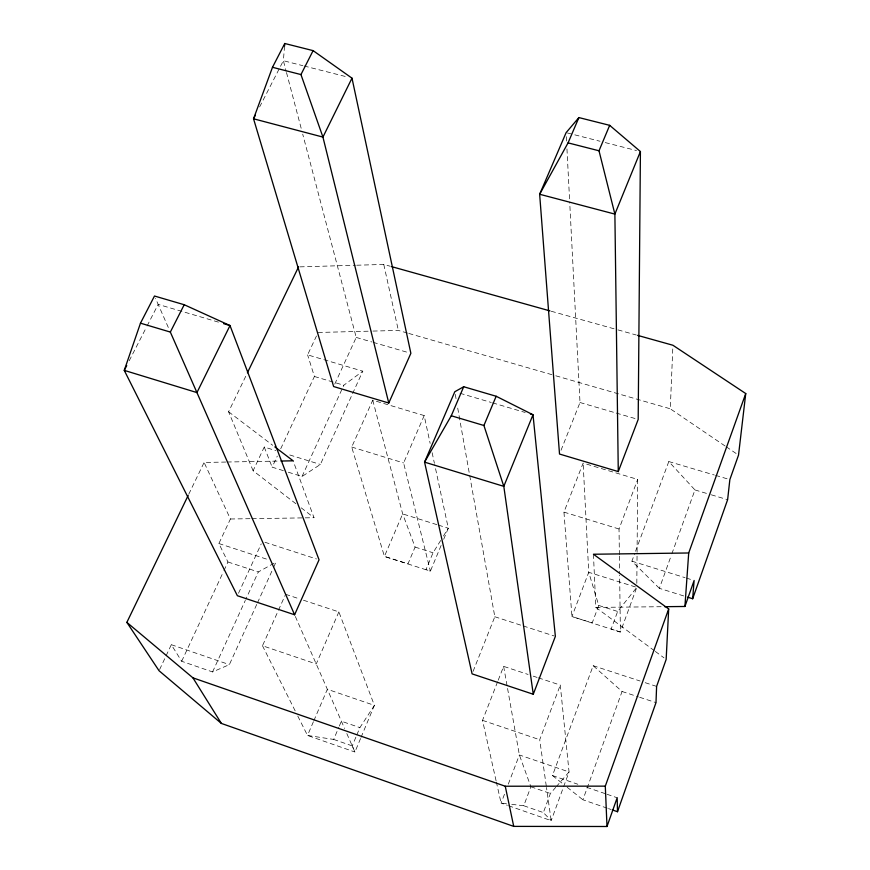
<?xml version="1.0" encoding="UTF-8"?>
<svg xmlns="http://www.w3.org/2000/svg" width="870" height="870" viewBox="0 0 870 870"><rect width="100%" height="100%" fill="white"/><g stroke="black" fill="none" stroke-linecap="round" stroke-linejoin="round"><path stroke-width="0.65" stroke-dasharray="4.35 3.26" d="M636.818 583.324L637.068 553.635M637.079 552.287L637.688 479.424L583.128 463.101L563.956 512.115L571.949 616.536L620.386 632.066L636.329 588.609M725.091 446.005L670.281 408.791L672.858 346.608M284.544 46.153L283.381 60.715L286.143 71.21M607.238 808.176L582.9 799.78L622.061 691.487L593.166 665.702L552.472 775.551L562.966 783.903M683.7 595.939L659.373 588.327L671.39 555.103M671.847 553.831L694.956 489.94L668.802 461.557L635.165 552.341M538.389 677.85L560.28 685.082L569.045 771.951L551.178 820.627L543.348 812.569L550.384 793.505L555.712 787.35M635.959 588.424L617.646 611.458L611.164 628.999L620.386 632.066L619.636 575.103M659.373 588.327L631.903 561.172L634.708 553.603M511.767 804.348L523.773 805.74L530.874 786.752L519.379 754.964L507.395 687.518M635.524 586.978L588.74 572.297L598.756 605.455L592.209 622.92L571.949 616.536L588.74 572.297L583.128 463.101M546.284 786.143L539.715 739.728L560.28 685.082M619.375 554.755L619.027 528.993L637.688 479.424M504.469 794.256L501.098 803.119L507.362 805.315M508.319 784.109L519.379 754.964L569.045 771.951L556.604 786.317M496.085 780.781L482.524 720.349L497.738 681.428M498.227 680.166L503.632 666.366L528.09 674.446M473.073 671.39L494.812 616.743L457.413 406.377M561.019 450.268L580.007 402.516L569.817 204.515M297.779 716.053L307.512 735.454L354.927 752.028L352.23 745.894L356.319 736.15M356.83 734.932L359.886 727.614L374.394 705.374L338.865 611.904L300.813 599.332M440.666 540.498L433.032 552.776L425.985 569.632L430.389 571.155L441.645 544.174M360.561 738.521L354.927 752.028L346.749 733.421M361.072 737.292L374.394 705.374L327.348 689.279L313.95 720.48M443.689 539.269L448.3 528.231L434.685 464.613M313.407 721.719L307.512 735.454L333.678 739.424L338.811 727.287M339.333 726.069L341.388 721.219L359.886 727.614M372.741 400.189L402.679 513.909L415.088 547.078L407.976 563.858L384.42 556.419L351.708 447.039L372.741 400.189L424.19 415.577L430.15 443.406M338.865 611.904L316.234 663.973L262.49 645.757L277.9 611.458M436.892 524.654L402.679 513.909L384.42 556.419L430.389 571.155L403.604 462.949L424.19 415.577M278.443 610.229L285.045 595.526M159.612 669.563L171.314 644.692L181.678 661.276L212.563 671.934L229.375 664.626L256.867 604.15M257.433 602.91L273.147 568.349M273.713 567.11L275.953 562.172L258.325 571.96L245.895 599.115M288.329 472.214L302.031 476.499L320.377 464.46L362.79 371.175L307.599 354.862L316.462 336.005M212.563 671.934L245.329 600.354M302.031 476.499L343.802 385.236L362.79 371.175M238.51 593.253L261.217 543.891M334.754 384.094L356.221 337.429L302.716 134.154M181.678 661.276L223.383 571.786M223.96 570.568L227.951 561.987L218.87 543.543L230.419 518.998L204.102 462.448L225.678 462.057M283.359 470.659L272.147 467.146L277.291 456.119M280.716 448.768L314.407 376.482L307.599 354.862M295.854 503.708L253.105 470.746L264.252 447.039L275.736 450.606M188.768 494.193L204.102 462.448M253.105 470.746L228.592 411.76L246.819 374.024M129.195 360.778L146.454 327.185M147.073 325.989L158.166 304.391L155.545 298.41M259.63 106.934L283.381 60.715L302.803 65.663M443.439 536.04L448.3 528.231L438.165 525.045M299.922 266.862L355.362 265.263M356.722 265.219L383.768 264.447L390.304 266.274M318.126 332.471L371.62 331.111M372.958 331.078L398.362 330.437L407.475 333.058M227.037 462.024L279.629 461.056M230.419 518.998L250.647 518.683M251.995 518.672L314.016 517.715L293.114 460.806M593.449 554.244L595.819 607.401L661.972 606.716M506.438 803.739L501.098 803.119L496.378 782.097M304.098 65.989L346.815 76.854M567.425 132.969L600.017 141.255M605.226 142.582L636.503 150.543M551.232 311.242L616.656 329.523M617.961 329.893L636.274 335.015M408.769 333.428L554.494 375.427M555.789 375.796L670.281 408.791M356.221 337.429L371.838 341.964M373.132 342.345L408.269 352.567M580.007 402.516L614.916 412.674M616.21 413.054L635.6 418.687M218.457 322.139L158.166 304.391L169.074 329.208M460.023 393.273L491.3 402.484M492.605 402.864L525.186 412.467M668.802 461.557L714.259 474.987M715.564 475.368L728.549 479.207M314.407 376.482L343.802 385.236M694.956 489.94L710.029 494.443M711.29 494.812L727.625 499.684M351.708 447.039L403.604 462.949M563.956 512.115L619.027 528.993M289.764 454.966L320.377 464.46M631.903 561.172L685.049 577.669M686.343 578.071L692.824 580.083M415.088 547.078L433.032 552.776M598.756 605.455L617.646 611.458M264.937 542.26L316.473 558.964M494.812 616.743L521.869 625.519M523.153 625.932L554.081 635.948M218.87 543.543L268.341 559.693M593.166 665.702L640.113 681.025M645.192 682.689L656.611 686.408M227.951 561.987L258.325 571.96M622.061 691.487L638.395 696.859M639.657 697.272L655.991 702.634M285.599 594.297L299.552 598.908M533.245 676.153L537.105 677.425M482.524 720.349L539.715 739.728M171.314 644.692L229.375 664.626M552.472 775.551L577.854 784.261M586.728 787.317L605.759 793.842M607.032 794.277L617.178 797.768M608.521 808.621L611.088 809.502M530.874 786.752L550.384 793.505M333.678 739.424L352.23 745.894M523.773 805.74L543.348 812.569M508.613 805.75L551.178 820.627L546.48 787.47M726.211 446.756L737.401 454.357M595.819 607.401L654.262 650.629M655.338 651.434L663.995 657.84M228.592 411.76L272.68 445.277M301.194 507.83L314.016 517.715M567.164 787.252L582.9 799.78M262.49 645.757L295.343 711.214M295.354 616.504L344.574 728.462M264.252 447.039L272.147 467.146M286.491 72.525L301.335 128.912M383.768 264.447L398.362 330.437M432.129 452.683L434.402 463.286M455.282 394.404L456.228 399.721M503.632 666.366L507.156 686.202M566.337 136.71L566.609 142.136M566.957 148.911L569.752 203.156M619.386 556.115L619.614 573.743"/><path stroke-width="1.3" d="M640.418 151.532L638.188 419.438L618.276 471.594L559.519 454.042L539.65 194.26L566.12 132.642L578.898 117.581L609.674 125.334L640.418 151.532L614.883 214.107L618.276 471.594M637.59 335.374L672.912 345.249L745.742 393.555L688.703 552.983L593.449 554.244L668.682 608.957L666.159 659.438L656.611 686.408L655.991 702.634L617.493 811.721L612.36 809.948M664.669 606.684L684.918 606.477L688.703 552.983M284.544 46.153L284.762 43.5L313.102 50.634L351.991 78.169L410.868 353.318L388.77 403.027L333.623 386.541L253.54 118.788L272.484 67.294L284.762 43.5M687.539 597.146L692.661 598.745L694.119 580.486L684.918 606.477M745.742 393.555L738.521 455.119L729.854 479.587L727.625 499.684L692.661 598.745M140.483 323.172L124.258 370.37L237.379 595.722L294.604 614.775L319.051 559.801L230.006 325.543L184.212 304.728L154.49 296.017L140.483 323.172L170.335 332.068L294.604 614.775M188.181 495.411L126.857 622.376L159.058 670.748L221.371 723.427L513.724 826.391L606.999 826.5L617.178 797.768L617.493 811.721M606.999 826.5L605.303 786.143L668.682 608.957M533.266 694.249L555.364 636.372L533.005 414.762L496.161 396.263L463.699 386.737L454.803 391.739L424.56 462.133L472.095 673.88L533.266 694.249L503.806 486.352L483.916 425.495L496.161 396.263M578.898 117.581L568.067 142.876L539.65 194.26L614.883 214.107L599.006 150.782L609.674 125.334M530.406 414L533.005 414.762L503.806 486.352L424.56 462.133L451.28 415.773L463.699 386.737M247.406 372.806L298.562 266.905M351.991 78.169L322.933 137.09L388.77 403.027M170.335 332.068L184.212 304.728M255.367 115.231L253.54 118.788L322.933 137.09L300.955 74.57L313.102 50.634M126.726 365.574L124.258 370.37L196.946 392.587L230.006 325.543L223.59 323.651M280.977 461.035L293.114 460.806L274.833 446.908M126.857 622.376L192.922 677.839L505.252 786.23L605.303 786.143M272.484 67.294L300.955 74.57M568.067 142.876L599.006 150.782M391.62 266.633L549.927 310.884M451.28 415.773L483.916 425.495M192.922 677.839L221.371 723.427M505.252 786.23L513.724 826.391"/></g></svg>
